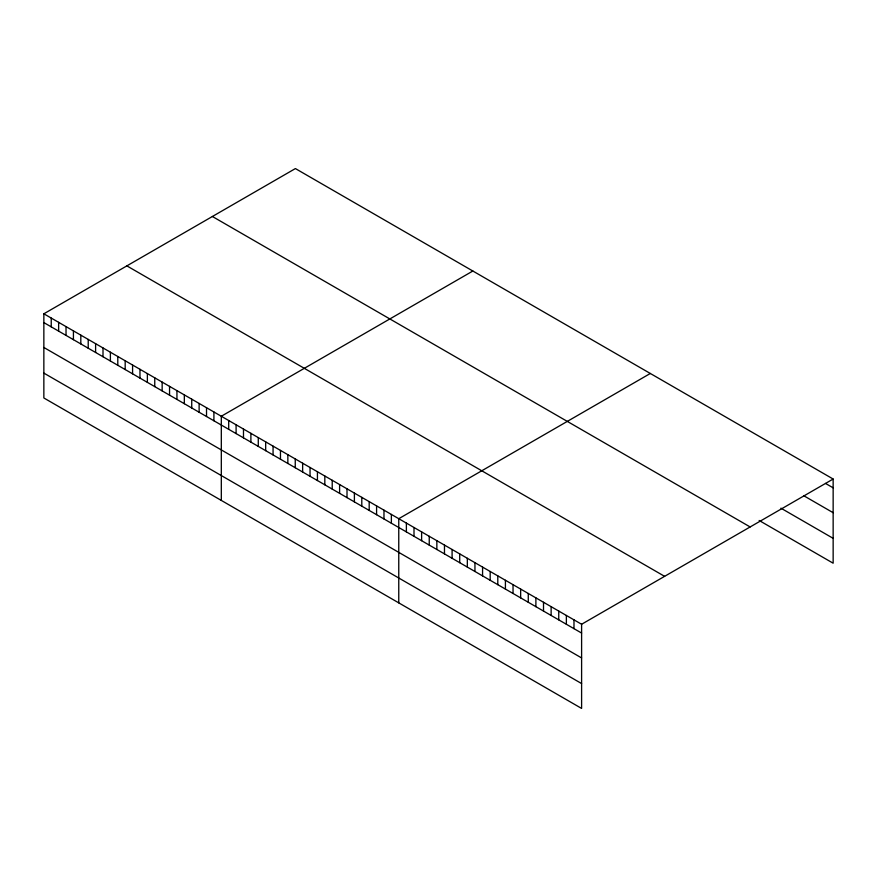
<?xml version="1.0" encoding="UTF-8"?>
<svg xmlns="http://www.w3.org/2000/svg" width="877" height="877" viewBox="0 0 877 877"><rect width="100%" height="100%" fill="white"/><g stroke="black" fill="none" stroke-linecap="round" stroke-linejoin="round"><path stroke-width="1.32" d="M43.85 313.802L581.604 624.26L581.604 708.43L43.85 397.972L43.85 313.802L295.396 168.57L833.15 479.028L833.15 563.198L759.142 520.478M472.856 271.015L221.311 416.246L221.311 500.427M650.317 373.47L398.761 518.702L398.761 602.872M581.604 624.26L833.15 479.028M825.531 483.435L833.15 487.831M803.77 495.735L833.15 512.705M780.914 508.167L833.15 538.335M212.387 216.487L750.142 526.956M126.858 265.874L664.613 576.342M43.85 322.593L581.604 633.062M43.85 347.467L581.604 657.936M43.85 373.098L581.604 683.567M573.986 619.864L573.986 628.666M566.367 615.468L566.367 624.271M558.748 611.072L558.748 619.864M551.129 606.665L551.129 615.468M543.51 602.269L543.51 611.072M535.891 597.873L535.891 606.676M528.272 593.477L528.272 602.28M520.653 589.081L520.653 597.873M513.034 584.674L513.034 593.477M505.415 580.278L505.415 589.081M497.796 575.882L497.796 584.685M490.177 571.486L490.177 580.289M482.569 567.09L482.569 575.882M474.95 562.683L474.95 571.486M467.331 558.287L467.331 567.09M459.712 553.891L459.712 562.694M452.093 549.495L452.093 558.287M444.475 545.099L444.475 553.891M436.856 540.692L436.856 549.495M429.237 536.296L429.237 545.099M421.618 531.9L421.618 540.703M413.999 527.505L413.999 536.296M406.38 523.098L406.38 531.9M391.372 514.437L391.372 523.24M383.973 510.162L383.973 518.965M376.584 505.897L376.584 514.7M369.184 501.633L369.184 510.425M361.795 497.358L361.795 506.161M354.396 493.093L354.396 501.896M347.007 488.818L347.007 497.621M339.607 484.553L339.607 493.356M332.219 480.289L332.219 489.081M324.819 476.014L324.819 484.817M317.43 471.749L317.43 480.541M310.041 467.474L310.041 476.277M302.642 463.209L302.642 472.012M295.253 458.945L295.253 467.737M287.853 454.67L287.853 463.473M280.465 450.405L280.465 459.197M273.065 446.13L273.065 454.933M265.676 441.865L265.676 450.668M258.276 437.59L258.276 446.393M250.888 433.326L250.888 442.129M243.488 429.061L243.488 437.853M236.099 424.786L236.099 433.589M228.7 420.522L228.7 429.324M213.911 411.982L213.911 420.785M206.523 407.717L206.523 416.509M199.123 403.442L199.123 412.245M191.734 399.178L191.734 407.969M184.334 394.902L184.334 403.705M176.946 390.638L176.946 399.441M169.546 386.373L169.546 395.165M162.157 382.098L162.157 390.901M154.758 377.834L154.758 386.625M147.369 373.558L147.369 382.361M139.969 369.294L139.969 378.097M132.58 365.018L132.58 373.821M125.181 360.754L125.181 369.557M117.792 356.49L117.792 365.281M110.392 352.214L110.392 361.017M103.004 347.95L103.004 356.753M95.604 343.674L95.604 352.477M88.215 339.41L88.215 348.213M80.816 335.146L80.816 343.937M73.427 330.87L73.427 339.673M66.027 326.606L66.027 335.398M58.638 322.33L58.638 331.133M51.239 318.066L51.239 326.869"/></g></svg>
